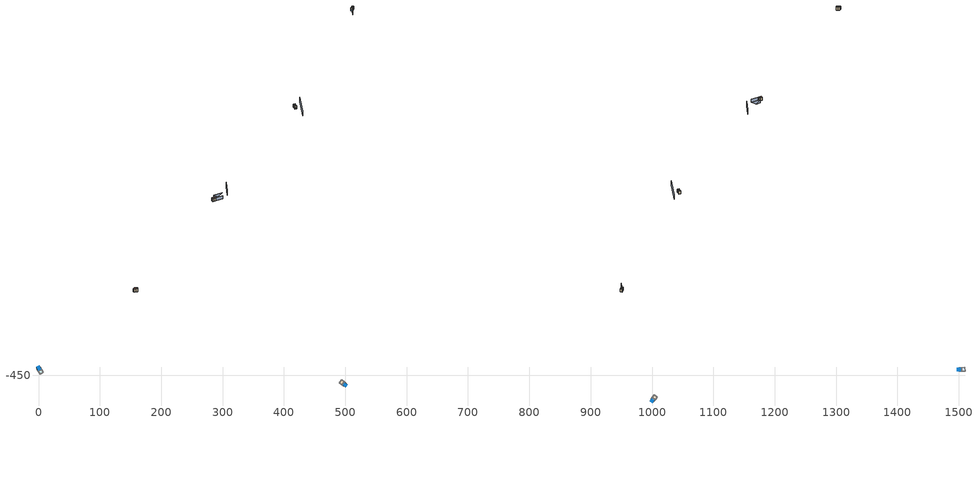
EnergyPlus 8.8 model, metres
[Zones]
0Perim
 floor adiabatic (115mmSandLimeBrick): 2.66,-436.51 4.93,-440.51 -0.28,-443.48 -2.56,-439.48 z0
 wall outside (U0-4): 2.66,-436.51 -2.56,-439.48 z0:10.54
 wall to 0Core (115mmSandLimeBrick): -0.28,-443.48 4.93,-440.51 z0:10.54
 wall adiabatic (115mmSandLimeBrick): -2.56,-439.48 -0.28,-443.48 / 4.93,-440.51 2.66,-436.51 z0:10.54
 window (Double): 2.57,-436.56 -2.47,-439.43 z0.85:5.21
 roof outside (U0-3): 2.66,-436.51 -2.56,-439.48 -0.28,-443.48 4.93,-440.51 z10.54
0Core
 floor adiabatic (115mmSandLimeBrick): 4.93,-440.51 7.59,-445.18 2.37,-448.15 -0.28,-443.48 z0
 wall adiabatic (115mmSandLimeBrick): -0.28,-443.48 2.37,-448.15 7.59,-445.18 4.93,-440.51 z0:10.54
 roof outside (U0-3): 4.93,-440.51 -0.28,-443.48 2.37,-448.15 7.59,-445.18 z10.54
1Perim
 floor adiabatic (115mmSandLimeBrick): 498.05,-468.12 494.46,-465.24 498.21,-460.56 501.8,-463.43 z0
 wall outside (U0-4): 498.05,-468.12 501.8,-463.43 z0:10.54
 wall to 1Core (115mmSandLimeBrick): 498.21,-460.56 494.46,-465.24 z0:10.54
 wall adiabatic (115mmSandLimeBrick): 501.8,-463.43 498.21,-460.56 / 494.46,-465.24 498.05,-468.12 z0:10.54
 window (Double): 498.11,-468.04 501.74,-463.51 z0.85:5.21
 roof outside (U0-3): 498.05,-468.12 501.8,-463.43 498.21,-460.56 494.46,-465.24 z10.54
1Core
 floor adiabatic (115mmSandLimeBrick): 494.46,-465.24 490.26,-461.88 494.02,-457.2 498.21,-460.56 z0
 wall adiabatic (115mmSandLimeBrick): 498.21,-460.56 494.02,-457.2 490.26,-461.88 494.46,-465.24 z0:10.54
 roof outside (U0-3): 494.46,-465.24 498.21,-460.56 494.02,-457.2 490.26,-461.88 z10.54
2Perim
 floor adiabatic (115mmSandLimeBrick): 997.72,-489.65 1000.6,-486.06 1005.28,-489.81 1002.4,-493.4 z0
 wall outside (U0-4): 997.72,-489.65 1002.4,-493.4 z0:10.54
 wall to 2Core (115mmSandLimeBrick): 1005.28,-489.81 1000.6,-486.06 z0:10.54
 wall adiabatic (115mmSandLimeBrick): 1002.4,-493.4 1005.28,-489.81 / 1000.6,-486.06 997.72,-489.65 z0:10.54
 window (Double): 997.8,-489.71 1002.33,-493.34 z0.85:5.21
 roof outside (U0-3): 997.72,-489.65 1002.4,-493.4 1005.28,-489.81 1000.6,-486.06 z10.54
2Core
 floor adiabatic (115mmSandLimeBrick): 1000.6,-486.06 1003.96,-481.87 1008.64,-485.62 1005.28,-489.81 z0
 wall adiabatic (115mmSandLimeBrick): 1005.28,-489.81 1008.64,-485.62 1003.96,-481.87 1000.6,-486.06 z0:10.54
 roof outside (U0-3): 1000.6,-486.06 1005.28,-489.81 1008.64,-485.62 1003.96,-481.87 z10.54
3Perim
 floor adiabatic (115mmSandLimeBrick): 1499.98,-437.51 1504.57,-437.32 1504.82,-443.31 1500.22,-443.5 z0
 wall outside (U0-4): 1499.98,-437.51 1500.22,-443.5 z0:10.54
 wall to 3Core (115mmSandLimeBrick): 1504.82,-443.31 1504.57,-437.32 z0:10.54
 wall adiabatic (115mmSandLimeBrick): 1500.22,-443.5 1504.82,-443.31 / 1504.57,-437.32 1499.98,-437.51 z0:10.54
 window (Double): 1499.98,-437.61 1500.22,-443.4 z0.85:5.21
 roof outside (U0-3): 1499.98,-437.51 1500.22,-443.5 1504.82,-443.31 1504.57,-437.32 z10.54
3Core
 floor adiabatic (115mmSandLimeBrick): 1504.57,-437.32 1509.94,-437.1 1510.19,-443.09 1504.82,-443.31 z0
 wall adiabatic (115mmSandLimeBrick): 1504.82,-443.31 1510.19,-443.09 1509.94,-437.1 1504.57,-437.32 z0:10.54
 roof outside (U0-3): 1504.57,-437.32 1504.82,-443.31 1510.19,-443.09 1509.94,-437.1 z10.54
shading: -1.25,-438.73 -3.17,-435.8 / 514.87,-482.17 497.77,-468.46 / 1500.16,-441.97 1485.04,-450.62 z0:10.54; 572.62,-466.77 535.4,-487.51 / 1036,-487.51 978.24,-524.11 z0:15.9; 528.18,-473.92,10.54 507,-456.95,10.54 517.59,-465.43,0; 507,-456.95,0 517.59,-465.43,0 507,-456.95,10.54
[Site:GroundTemperature:BuildingSurface]
14, 14, 14, 14, 14, 14, 14, 14, 14, 14, 14, 14
[Site:GroundReflectance]
0.2, 0.2, 0.2, 0.2, 0.2, 0.2, 0.2, 0.2, 0.2, 0.2, 0.2, 0.2
[Site:GroundReflectance:SnowModifier]
1, 1
[Building]
Building: North Axis {deg}=0; Terrain=Suburbs; Loads Convergence Tolerance Value=.04; Temperature Convergence Tolerance Value {deltaC}=.4; Solar Distribution=MinimalShadowing; Maximum Number of Warmup Days=25
[Construction]
115mmSandLimeBrick: Plaster_0.005_115mmSandLimeBrick, Sand-Lime Brick_0.08_115mmSandLimeBrick, Plaster_0.08_115mmSandLimeBrick
U0-4: XPS Board_0.06_U0-4, General Concrete_0.2_U0-4
U0-3: XPS Board_0.12_U0-3, General Concrete_0.2_U0-3
Double: Generic Clear Glass 6mm_0.006_Double, ARGON_0.0013_Double, Generic Clear Glass 6mm_0.006_Double
[Material] Roughness=Rough; Thermal Absorptance=0.9
Name | Thickness {m} | Conductivity {W/m-K} | Density {kg/m3} | Specific Heat {J/kg-K} | Solar Absorptance | Visible Absorptance
Plaster_0.005_115mmSandLimeBrick | 0.005 | 1 | 2000 | 1130 | 0.6 | 0.6
Sand-Lime Brick_0.08_115mmSandLimeBrick | 0.08 | 0.56 | 1200 | 1000 | 0.6 | 0.6
Plaster_0.08_115mmSandLimeBrick | 0.08 | 1 | 2000 | 1130 | 0.6 | 0.6
XPS Board_0.06_U0-4 | 0.06 | 0.034 | 35 | 1400 | 0.6 | 0.6
General Concrete_0.2_U0-4; General Concrete_0.2_U0-3 | 0.2 | 2 | 2400 | 950 | 0.7 | 0.7
XPS Board_0.12_U0-3 | 0.12 | 0.034 | 35 | 1400 | 0.6 | 0.6
[WindowMaterial:Glazing]
Generic Clear Glass 6mm_0.006_Double: Optical Data Type=SpectralAverage; Window Glass Spectral Data Set=SpectralAverage; Thickness {m}=0.006; Solar Transmittance at Normal Incidence=0.68; Front Side Solar Reflectance at Normal Incidence=0.09; Back Side Solar Reflectance at Normal Incidence=0.1; Visible Transmittance at Normal Incidence=0.81; Front Side Visible Reflectance at Normal Incidence=0.11; Back Side Visible Reflectance at Normal Incidence=0.12; Infrared Transmittance at Normal Incidence=0; Front Side Infrared Hemispherical Emissivity=0.2; Back Side Infrared Hemispherical Emissivity=0.2; Conductivity {W/m-K}=0.9; Dirt Correction Factor for Solar and Visible Transmittance=1
[WindowMaterial:Gas]
ARGON_0.0013_Double: Gas Type=ARGON; Thickness {m}=0.0013
[EnergyManagementSystem:Sensor]
Name | Output:Variable or Output:Meter Index Key | Output:Variable or Output:Meter
OutdoorTemp | Environment | Site Outdoor Air Drybulb Temperature
OutdoorRelHumid | Environment | Site Outdoor Air Relative Humidity
USRNATVENT_0Perim; USRNATVENT_1Perim; USRNATVENT_2Perim; USRNATVENT_3Perim | AllOff | Schedule Value
[Zone] Type=1; Multiplier=1; Zone Inside Convection Algorithm=TARP; Zone Outside Convection Algorithm=DOE-2
Name | Volume {m3} | Floor Area {m2}
0Perim; 1Perim; 2Perim; 3Perim | 291.002 | 27.6098
0Core; 1Core; 2Core; 3Core | 339.659 | 32.2263
[People] Number of People Schedule=30HrWk; Number of People Calculation Method=People/Area; People per Zone Floor Area {person/m2}=0.25; Fraction Radiant=0.3; Sensible Heat Fraction=AUTOCALCULATE; Carbon Dioxide Generation Rate {m3/s-W}=3.82e-08; Enable ASHRAE 55 Comfort Warnings=No; Mean Radiant Temperature Calculation Type=ZoneAveraged; Clothing Insulation Calculation Method=DynamicClothingModelASHRAE55; Thermal Comfort Model 1 Type=AdaptiveASH55
Name | Zone or ZoneList | Activity Level Schedule | Work Efficiency Schedule | Air Velocity Schedule
People 0Perim | 0Perim | 0PerimPeopleActivity | 0PerimWorkEfficiency | 0PerimAirVelocity
People 0Core | 0Core | 0CorePeopleActivity | 0CoreWorkEfficiency | 0CoreAirVelocity
People 1Perim | 1Perim | 1PerimPeopleActivity | 1PerimWorkEfficiency | 1PerimAirVelocity
People 1Core | 1Core | 1CorePeopleActivity | 1CoreWorkEfficiency | 1CoreAirVelocity
People 2Perim | 2Perim | 2PerimPeopleActivity | 2PerimWorkEfficiency | 2PerimAirVelocity
People 2Core | 2Core | 2CorePeopleActivity | 2CoreWorkEfficiency | 2CoreAirVelocity
People 3Perim | 3Perim | 3PerimPeopleActivity | 3PerimWorkEfficiency | 3PerimAirVelocity
People 3Core | 3Core | 3CorePeopleActivity | 3CoreWorkEfficiency | 3CoreAirVelocity
[ElectricEquipment] Schedule=60HrWk; Design Level Calculation Method=Watts/Area; Watts per Zone Floor Area {W/m2}=25; Fraction Latent=0; Fraction Radiant=.2; Fraction Lost=0
Name | Zone or ZoneList
0Perim Equipment 1 | 0Perim
0Core Equipment 1 | 0Core
1Perim Equipment 1 | 1Perim
1Core Equipment 1 | 1Core
2Perim Equipment 1 | 2Perim
2Core Equipment 1 | 2Core
3Perim Equipment 1 | 3Perim
3Core Equipment 1 | 3Core
[Lights] Schedule=60HrWk; Design Level Calculation Method=Watts/Area; Watts per Zone Floor Area {W/m2}=20; Return Air Fraction=0; Fraction Radiant=.42; Fraction Visible=.18; Fraction Replaceable=1
Name | Zone or ZoneList
0Perim General lighting | 0Perim
0Core General lighting | 0Core
1Perim General lighting | 1Perim
1Core General lighting | 1Core
2Perim General lighting | 2Perim
2Core General lighting | 2Core
3Perim General lighting | 3Perim
3Core General lighting | 3Core
[ZoneControl:Thermostat]
Name | Zone or ZoneList | Control Type Schedule | Control 1
0Perim Thermostat | 0Perim | 0PerimZoneControlTypeSched | Dual Setpoint - Zone 0Perim
0Core Thermostat | 0Core | 0CoreZoneControlTypeSched | Dual Setpoint - Zone 0Core
1Perim Thermostat | 1Perim | 1PerimZoneControlTypeSched | Dual Setpoint - Zone 1Perim
1Core Thermostat | 1Core | 1CoreZoneControlTypeSched | Dual Setpoint - Zone 1Core
2Perim Thermostat | 2Perim | 2PerimZoneControlTypeSched | Dual Setpoint - Zone 2Perim
2Core Thermostat | 2Core | 2CoreZoneControlTypeSched | Dual Setpoint - Zone 2Core
3Perim Thermostat | 3Perim | 3PerimZoneControlTypeSched | Dual Setpoint - Zone 3Perim
3Core Thermostat | 3Core | 3CoreZoneControlTypeSched | Dual Setpoint - Zone 3Core
[ThermostatSetpoint:DualSetpoint]
Name | Heating Setpoint Temperature Schedule | Cooling Setpoint Temperature Schedule
Dual Setpoint - Zone 0Perim | 0PerimHeating_SP_Sch | 0PerimCooling_SP_Sch
Dual Setpoint - Zone 0Core | 0CoreHeating_SP_Sch | 0CoreCooling_SP_Sch
Dual Setpoint - Zone 1Perim | 1PerimHeating_SP_Sch | 1PerimCooling_SP_Sch
Dual Setpoint - Zone 1Core | 1CoreHeating_SP_Sch | 1CoreCooling_SP_Sch
Dual Setpoint - Zone 2Perim | 2PerimHeating_SP_Sch | 2PerimCooling_SP_Sch
Dual Setpoint - Zone 2Core | 2CoreHeating_SP_Sch | 2CoreCooling_SP_Sch
Dual Setpoint - Zone 3Perim | 3PerimHeating_SP_Sch | 3PerimCooling_SP_Sch
Dual Setpoint - Zone 3Core | 3CoreHeating_SP_Sch | 3CoreCooling_SP_Sch
[Zone equipment]
0Perim: 0Perim Ideal Loads Air
0Core: 0Core Ideal Loads Air
1Perim: 1Perim Ideal Loads Air
1Core: 1Core Ideal Loads Air
2Perim: 2Perim Ideal Loads Air
2Core: 2Core Ideal Loads Air
3Perim: 3Perim Ideal Loads Air
3Core: 3Core Ideal Loads Air
[ZoneHVAC:IdealLoadsAirSystem] Maximum Heating Supply Air Temperature {C}=30; Minimum Cooling Supply Air Temperature {C}=18; Maximum Heating Supply Air Humidity Ratio {kgWater/kgDryAir}=0.01; Minimum Cooling Supply Air Humidity Ratio {kgWater/kgDryAir}=0.008; Heating Limit=NoLimit; Maximum Heating Air Flow Rate {m3/s}=100; Cooling Limit=NoLimit; Maximum Cooling Air Flow Rate {m3/s}=100; Heating Availability Schedule=AllOn; Cooling Availability Schedule=AllOn; Dehumidification Control Type=None; Humidification Control Type=None; Demand Controlled Ventilation Type=OccupancySchedule; Outdoor Air Economizer Type=NoEconomizer; Heat Recovery Type=None; Sensible Heat Recovery Effectiveness=0.7; Latent Heat Recovery Effectiveness=0.65
Name | Design Specification Outdoor Air Object
0Perim Ideal Loads Air | 0PerimMinFreshAir
0Core Ideal Loads Air | 0CoreMinFreshAir
1Perim Ideal Loads Air | 1PerimMinFreshAir
1Core Ideal Loads Air | 1CoreMinFreshAir
2Perim Ideal Loads Air | 2PerimMinFreshAir
2Core Ideal Loads Air | 2CoreMinFreshAir
3Perim Ideal Loads Air | 3PerimMinFreshAir
3Core Ideal Loads Air | 3CoreMinFreshAir
[DesignSpecification:OutdoorAir] Outdoor Air Method=Sum; Outdoor Air Flow per Person {m3/s-person}=0.001; Outdoor Air Flow per Zone Floor Area {m3/s-m2}=0.001; Outdoor Air Schedule=60HrWk
0PerimMinFreshAir; 0CoreMinFreshAir; 1PerimMinFreshAir; 1CoreMinFreshAir; 2PerimMinFreshAir; 2CoreMinFreshAir; 3PerimMinFreshAir; 3CoreMinFreshAir
[ZoneVentilation:DesignFlowRate] Schedule=AllOn; Design Flow Rate Calculation Method=AirChanges/Hour; Air Changes per Hour {1/hr}=0; Ventilation Type=NATURAL; Fan Pressure Rise {Pa}=0; Fan Total Efficiency=1; Constant Term Coefficient=1; Temperature Term Coefficient=0; Velocity Term Coefficient=0; Velocity Squared Term Coefficient=0; Minimum Indoor Temperature {C}=18; Delta Temperature {deltaC}=1; Maximum Wind Speed {m/s}=40
Name | Zone or ZoneList
0Perim ScheduledVent | 0Perim
1Perim ScheduledVent | 1Perim
2Perim ScheduledVent | 2Perim
3Perim ScheduledVent | 3Perim
[EnergyManagementSystem:Actuator] Actuated Component Type=Schedule:Constant; Actuated Component Control Type=Schedule Value
Name | Actuated Component Unique
NATVENT_AVAIL_SCHED_ACTUATOR_0Perim | NATVENT_AVAIL_SCHED_0Perim
NATVENT_AVAIL_SCHED_ACTUATOR_1Perim | NATVENT_AVAIL_SCHED_1Perim
NATVENT_AVAIL_SCHED_ACTUATOR_2Perim | NATVENT_AVAIL_SCHED_2Perim
NATVENT_AVAIL_SCHED_ACTUATOR_3Perim | NATVENT_AVAIL_SCHED_3Perim
[EnergyManagementSystem:ProgramCallingManager]
My 0Perim_Setpoint_Schedule_Calculator_Example: BeginTimestepBeforePredictor; 0Perim_ErlEnforceBinary
My 1Perim_Setpoint_Schedule_Calculator_Example: BeginTimestepBeforePredictor; 1Perim_ErlEnforceBinary
My 2Perim_Setpoint_Schedule_Calculator_Example: BeginTimestepBeforePredictor; 2Perim_ErlEnforceBinary
My 3Perim_Setpoint_Schedule_Calculator_Example: BeginTimestepBeforePredictor; 3Perim_ErlEnforceBinary
[EnergyManagementSystem:Program]
0Perim_ErlEnforceBinary: IF (USRNATVENT_0Perim > 0); Set NATVENT_AVAIL_SCHED_ACTUATOR_0Perim = 1; ELSE; Set NATVENT_AVAIL_SCHED_ACTUATOR_0Perim = 0; ENDIF
1Perim_ErlEnforceBinary: IF (USRNATVENT_1Perim > 0); Set NATVENT_AVAIL_SCHED_ACTUATOR_1Perim = 1; ELSE; Set NATVENT_AVAIL_SCHED_ACTUATOR_1Perim = 0; ENDIF
2Perim_ErlEnforceBinary: IF (USRNATVENT_2Perim > 0); Set NATVENT_AVAIL_SCHED_ACTUATOR_2Perim = 1; ELSE; Set NATVENT_AVAIL_SCHED_ACTUATOR_2Perim = 0; ENDIF
3Perim_ErlEnforceBinary: IF (USRNATVENT_3Perim > 0); Set NATVENT_AVAIL_SCHED_ACTUATOR_3Perim = 1; ELSE; Set NATVENT_AVAIL_SCHED_ACTUATOR_3Perim = 0; ENDIF
[ZoneVentilation:WindandStackOpenArea] Opening Area {m2}=20.2364; Opening Effectiveness=0; Effective Angle {deg}=0; Height Difference {m}=1.09032; Discharge Coefficient for Opening=0.6; Minimum Indoor Temperature {C}=22; Maximum Indoor Temperature {C}=100; Delta Temperature {deltaC}=1; Minimum Outdoor Temperature {C}=22; Maximum Outdoor Temperature {C}=26; Maximum Wind Speed {m/s}=40
Name | Zone | Opening Area Fraction Schedule
0PerimNatVent_Buoy | 0Perim | NATVENT_AVAIL_SCHED_0Perim
1PerimNatVent_Buoy | 1Perim | NATVENT_AVAIL_SCHED_1Perim
2PerimNatVent_Buoy | 2Perim | NATVENT_AVAIL_SCHED_2Perim
3PerimNatVent_Buoy | 3Perim | NATVENT_AVAIL_SCHED_3Perim
[ZoneInfiltration:DesignFlowRate] Schedule=On; Design Flow Rate Calculation Method=AirChanges/Hour; Air Changes per Hour {1/hr}=2; Constant Term Coefficient=1; Temperature Term Coefficient=0; Velocity Term Coefficient=0; Velocity Squared Term Coefficient=0
Name | Zone or ZoneList
0PerimInfiltration | 0Perim
1PerimInfiltration | 1Perim
2PerimInfiltration | 2Perim
3PerimInfiltration | 3Perim
[WaterUse:Equipment]
Name | Peak Flow Rate {m3/s} | Flow Rate Fraction Schedule | Target Temperature Schedule | Hot Water Supply Temperature Schedule | Cold Water Supply Temperature Schedule
DHW 0Perim | 0 | equipOffice | DHW Supply Temperature 0Perim | DHW Supply Temperature 0Perim | DHW Mains Temperature 0Perim
DHW 0Core | 8.95175e-06 | 60HrWk | DHW Supply Temperature 0Core | DHW Supply Temperature 0Core | DHW Mains Temperature 0Core
DHW 1Perim | 0 | equipOffice | DHW Supply Temperature 1Perim | DHW Supply Temperature 1Perim | DHW Mains Temperature 1Perim
DHW 1Core | 8.95175e-06 | 60HrWk | DHW Supply Temperature 1Core | DHW Supply Temperature 1Core | DHW Mains Temperature 1Core
DHW 2Perim | 0 | equipOffice | DHW Supply Temperature 2Perim | DHW Supply Temperature 2Perim | DHW Mains Temperature 2Perim
DHW 2Core | 8.95175e-06 | 60HrWk | DHW Supply Temperature 2Core | DHW Supply Temperature 2Core | DHW Mains Temperature 2Core
DHW 3Perim | 0 | equipOffice | DHW Supply Temperature 3Perim | DHW Supply Temperature 3Perim | DHW Mains Temperature 3Perim
DHW 3Core | 8.95175e-06 | 60HrWk | DHW Supply Temperature 3Core | DHW Supply Temperature 3Core | DHW Mains Temperature 3Core
[Schedule:Constant]
On: On/Off, 1
0PerimPeopleActivity; 0CorePeopleActivity; 1PerimPeopleActivity; 1CorePeopleActivity; 2PerimPeopleActivity; 2CorePeopleActivity; 3PerimPeopleActivity; 3CorePeopleActivity: Any Number, 125.28
0PerimAirVelocity; 0CoreAirVelocity; 1PerimAirVelocity; 1CoreAirVelocity; 2PerimAirVelocity; 2CoreAirVelocity; 3PerimAirVelocity; 3CoreAirVelocity: Any Number, 0.2
0PerimWorkEfficiency; 0CoreWorkEfficiency; 1PerimWorkEfficiency; 1CoreWorkEfficiency; 2PerimWorkEfficiency; 2CoreWorkEfficiency; 3PerimWorkEfficiency; 3CoreWorkEfficiency: Any Number, 0
0PerimHeating_SP_Sch; 0PerimCooling_SP_Sch; 0CoreHeating_SP_Sch; 0CoreCooling_SP_Sch; 1PerimHeating_SP_Sch; 1PerimCooling_SP_Sch; 1CoreHeating_SP_Sch; 1CoreCooling_SP_Sch; 2PerimHeating_SP_Sch; 2PerimCooling_SP_Sch; 2CoreHeating_SP_Sch; 2CoreCooling_SP_Sch; 3PerimHeating_SP_Sch; 3PerimCooling_SP_Sch; 3CoreHeating_SP_Sch; 3CoreCooling_SP_Sch: Temperature, 22
0PerimZoneControlTypeSched; 0CoreZoneControlTypeSched; 1PerimZoneControlTypeSched; 1CoreZoneControlTypeSched; 2PerimZoneControlTypeSched; 2CoreZoneControlTypeSched; 3PerimZoneControlTypeSched; 3CoreZoneControlTypeSched: Any Number, 4
NATVENT_AVAIL_SCHED_0Perim; NATVENT_AVAIL_SCHED_1Perim; NATVENT_AVAIL_SCHED_2Perim; NATVENT_AVAIL_SCHED_3Perim: Fraction, 1
DHW Supply Temperature 0Perim; DHW Supply Temperature 0Core; DHW Supply Temperature 1Perim; DHW Supply Temperature 1Core; DHW Supply Temperature 2Perim; DHW Supply Temperature 2Core; DHW Supply Temperature 3Perim; DHW Supply Temperature 3Core: Temperature, 65
DHW Mains Temperature 0Perim; DHW Mains Temperature 0Core; DHW Mains Temperature 1Perim; DHW Mains Temperature 1Core; DHW Mains Temperature 2Perim; DHW Mains Temperature 2Core; DHW Mains Temperature 3Perim; DHW Mains Temperature 3Core: Temperature, 10
[Schedule:Year]
30HrWk: 30HrWk, 1, 1, 12, 31
60HrWk: 60HrWk, 1, 1, 12, 31
AllOn: AllOn, 1, 1, 12, 31
equipOffice: equipOffice, 1, 1, 12, 31
AllOff: AllOff, 1, 1, 12, 31
[Schedule:Week:Daily]
30HrWk: 30HrWkDay, 30HrWkDay, 30HrWkDay, 30HrWkDay, 30HrWkDay, 30HrWkDay, 30HrWkDay, 30HrWkDay, 30HrWkDay, 30HrWkDay, 30HrWkDay, 30HrWkDay
60HrWk: 60HrWkDay, 60HrWkDay, 60HrWkDay, 60HrWkDay, 60HrWkDay, 60HrWkDay, 60HrWkDay, 60HrWkDay, 60HrWkDay, 60HrWkDay, 60HrWkDay, 60HrWkDay
AllOn: AllOn, AllOn, AllOn, AllOn, AllOn, AllOn, AllOn, AllOn, AllOn, AllOn, AllOn, AllOn
equipOffice: equipOfficeWeekEnd, equipOffice, equipOffice, equipOffice, equipOffice, equipOffice, equipOfficeWeekEnd, equipOfficeWeekEnd, equipOffice, equipOffice, equipOffice, equipOffice
AllOff: AllOff, AllOff, AllOff, AllOff, AllOff, AllOff, AllOff, AllOff, AllOff, AllOff, AllOff, AllOff
[Schedule:Day:Hourly]
30HrWkDay; equipOffice; equipOfficeWeekEnd: 0.1, 0.1, 0.1, 0.1, 0.1, 0.1, 0.1, 0.2, 0.4, 0.6, 0.8, 0.8, 0.4, 0.6, 0.8, 0.8, 0.4, 0.2, 0.1, 0.1, 0.1, 0.1, 0.1, 0.1
60HrWkDay: 0.2, 0.2, 0.2, 0.2, 0.2, 0.2, 0.2, 0.4, 0.8, 0.8, 1, 1, 0.8, 1, 1, 1, 0.8, 0.4, 0.2, 0.2, 0.2, 0.2, 0.2, 0.2
AllOn: 1, 1, 1, 1, 1, 1, 1, 1, 1, 1, 1, 1, 1, 1, 1, 1, 1, 1, 1, 1, 1, 1, 1, 1
AllOff: 0, 0, 0, 0, 0, 0, 0, 0, 0, 0, 0, 0, 0, 0, 0, 0, 0, 0, 0, 0, 0, 0, 0, 0
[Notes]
----  This file was generated with Archsim v.4.0.2.17
-------------------------ERL SENSORS--------------------------
115mmSandLimeBrick GasType: Partition
